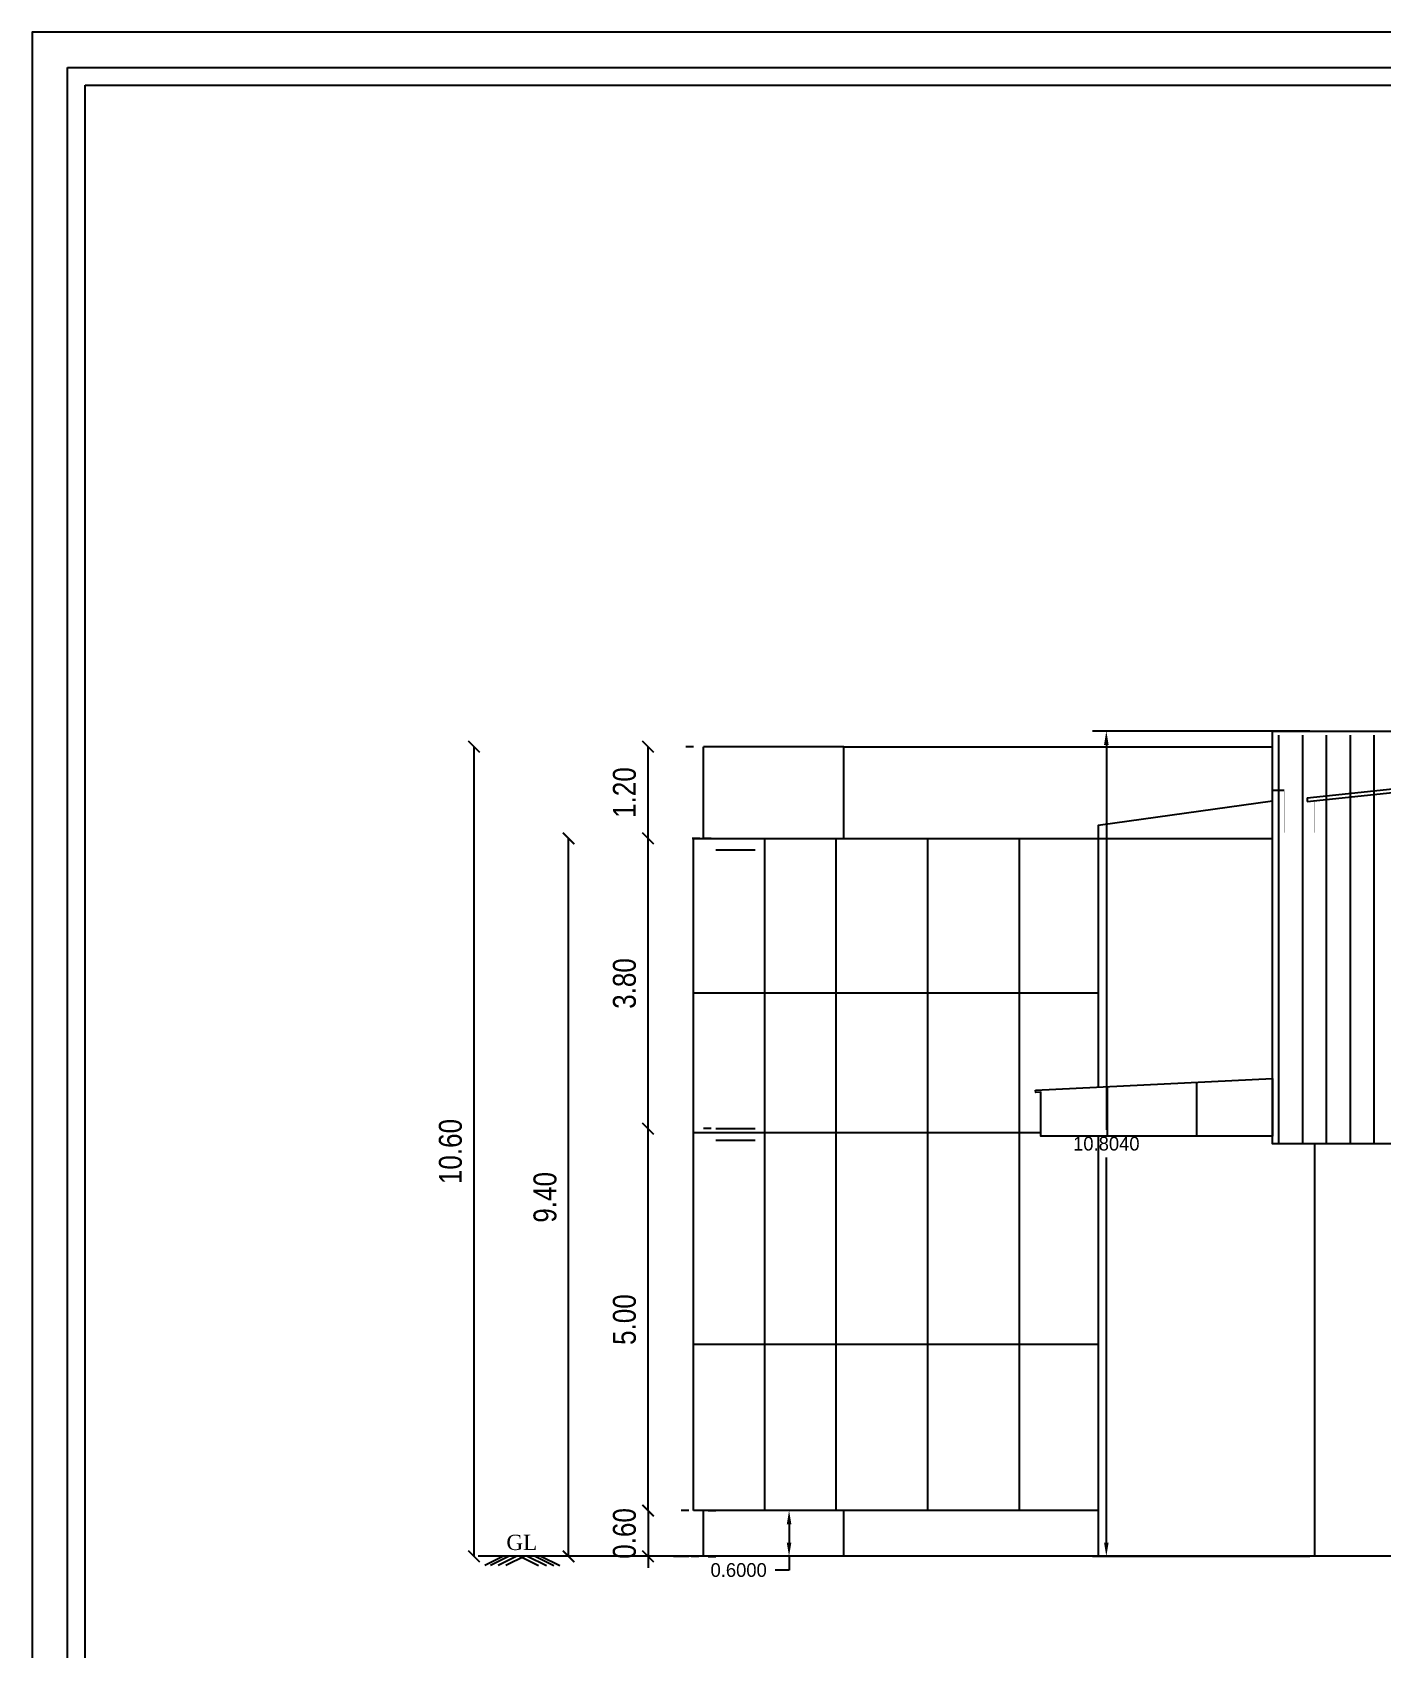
# Model space of a CAD drawing. Header units: metres. Extents: x 1422408 to 2267436, y 3843 to 80428.
# Drawn here: x 2267225.14 to 2267242.81, y 4051.1 to 4072.26 of the extents above; entities that cross this region are included whole.
import ezdxf

# ---------------------------------------------------------------- set-up
doc = ezdxf.new("R2010")
doc.units = ezdxf.units.M
doc.header["$LTSCALE"] = 3.5
doc.header["$MEASUREMENT"] = 0
doc.linetypes.add('DOT2', pattern=[0.125, 0, -0.125])
doc.linetypes.add('HIDDEN', pattern=[0.375, 0.25, -0.125])
doc.layers.get('0').update_dxf_attribs({"linetype": 'CONTINUOUS'})
doc.layers.get('DEFPOINTS').update_dxf_attribs({"linetype": 'CONTINUOUS'})
for name, color, linetype in [('BLK_1_HT_OF_BLDG', 5, 'CONTINUOUS'), ('BLK_1_PLINTH_HEIGHT', 7, 'CONTINUOUS'), ('DOORTEXT', 3, 'CONTINUOUS'), ('HAT', 15, 'CONTINUOUS'), ('HATCH', 15, 'CONTINUOUS'), ('ID', 3, 'CONTINUOUS'), ('TITLE', 7, 'CONTINUOUS'), ('WALL', 125, 'CONTINUOUS'), ('WIN', 8, 'CONTINUOUS')]:
    doc.layers.add(name, color=color, linetype=linetype)
doc.styles.add('GD', font='romantic.ttf')
doc.styles.add('ID', font='GOTHIC.TTF', dxfattribs={"width": 0.85})
doc.dimstyles.new('1-100-ID', dxfattribs={"dimtxt": 0.3, "dimasz": 0.15, "dimexe": 0.1, "dimexo": 0.06, "dimgap": 0.15, "dimtad": 1, "dimzin": 3, "dimdsep": 46, "dimtxsty": 'ID', "dimblk": 'ARCHTICK', "dimcen": 0, "dimclrd": 252, "dimclre": 252, "dimclrt": 3, "dimadec": 0, "dimazin": 0, "dimtfac": 1, "dimtix": 1, "dimtmove": 2, "dimatfit": 3, "dimldrblk": 'OPEN90', "dimfxl": 1, "dimtolj": 1, "dimtzin": 0, "dimarcsym": 0})
doc.dimstyles.get("Standard").update_dxf_attribs({"dimtxt": 0.18, "dimasz": 0.18, "dimexe": 0.18, "dimexo": 0.0625, "dimgap": 0.09, "dimtad": 0, "dimtih": 1, "dimtoh": 1, "dimdec": 4, "dimzin": 0, "dimdsep": 46, "dimtxsty": 'STANDARD', "dimcen": 0.09, "dimadec": 0, "dimazin": 0, "dimtfac": 1, "dimtdec": 4, "dimtofl": 0, "dimtmove": 0, "dimatfit": 3, "dimfxl": 1, "dimtolj": 1, "dimtzin": 0, "dimarcsym": 0})

# ---------------------------------------------------------------- blocks, each defined once
blk = doc.blocks.new('_ArchTick')
at = {"color": 0, "linetype": 'ByBlock', "const_width": 0.15}
blk.add_lwpolyline([(-0.5, -0.5), (0.5, 0.5)], dxfattribs=at)
blk = doc.blocks.new('*D191')
at = {"layer": 'DEFPOINTS', "color": 0, "ltscale": 400}
for p in [(2267233.795, 4052.906), (2267233.202, 4052.306), (2267233.795, 4052.306)]:
    blk.add_point(p, dxfattribs=at)
at = {"layer": 'ID', "color": 252, "lineweight": -2, "ltscale": 400}
for p, q in [((2267233.202, 4052.906), (2267233.202, 4053.056)), ((2267233.202, 4052.906), (2267233.202, 4052.306)), ((2267233.202, 4052.306), (2267233.202, 4052.156))]:
    blk.add_line(p, q, dxfattribs=at)
at = {"layer": 'ID', "color": 252, "linetype": 'DOT2', "lineweight": -2, "ltscale": 400}
for p, q in [((2267233.735, 4052.906), (2267233.102, 4052.906)), ((2267233.735, 4052.306), (2267233.102, 4052.306))]:
    blk.add_line(p, q, dxfattribs=at)
at = {"layer": 'ID', "color": 252, "lineweight": -2, "ltscale": 400, "xscale": 0.15, "yscale": 0.15, "zscale": 0.15}
for p, rotation in [((2267233.202, 4052.906), 270), ((2267233.202, 4052.306), 90)]:
    blk.add_blockref('_ArchTick', p, dxfattribs=dict(at, rotation=rotation))
at = {"layer": 'ID', "color": 3, "ltscale": 400, "insert": (2267232.894, 4052.606), "char_height": 0.3, "attachment_point": 5, "rotation": 90, "style": 'ID'}
blk.add_mtext('\\A1;0.60', dxfattribs=at)
blk = doc.blocks.new('_Open90')
at = {"color": 0, "linetype": 'ByBlock', "lineweight": -2}
for p, q in [((0, 0), (-1, 0)), ((-0.5, 0.5), (0, 0)), ((0, 0), (-0.5, -0.5))]:
    blk.add_line(p, q, dxfattribs=at)
blk = doc.blocks.new('*D192')
at = {"layer": 'DEFPOINTS', "color": 0, "ltscale": 400}
for p in [(2267233.202, 4057.906), (2267234.089, 4057.906), (2267233.795, 4052.906)]:
    blk.add_point(p, dxfattribs=at)
at = {"layer": 'ID', "color": 252, "linetype": 'DOT2', "lineweight": -2, "ltscale": 400}
for p, q in [((2267234.029, 4057.906), (2267233.102, 4057.906)), ((2267233.735, 4052.906), (2267233.102, 4052.906))]:
    blk.add_line(p, q, dxfattribs=at)
at = {"layer": 'ID', "color": 252, "lineweight": -2, "ltscale": 400}
blk.add_line((2267233.202, 4052.906), (2267233.202, 4057.906), dxfattribs=at)
at = {"layer": 'ID', "color": 252, "lineweight": -2, "ltscale": 400, "xscale": 0.15, "yscale": 0.15, "zscale": 0.15}
for p, rotation in [((2267233.202, 4057.906), 90), ((2267233.202, 4052.906), 270)]:
    blk.add_blockref('_ArchTick', p, dxfattribs=dict(at, rotation=rotation))
at = {"layer": 'ID', "color": 3, "ltscale": 400, "insert": (2267232.894, 4055.406), "char_height": 0.3, "attachment_point": 5, "rotation": 90, "style": 'ID'}
blk.add_mtext('\\A1;5.00', dxfattribs=at)
blk = doc.blocks.new('*D193')
at = {"layer": 'DEFPOINTS', "color": 0, "ltscale": 400}
for p in [(2267233.202, 4061.706), (2267234.089, 4061.706), (2267234.089, 4057.906)]:
    blk.add_point(p, dxfattribs=at)
at = {"layer": 'ID', "color": 252, "linetype": 'DOT2', "lineweight": -2, "ltscale": 400}
for p, q in [((2267234.029, 4061.706), (2267233.102, 4061.706)), ((2267234.029, 4057.906), (2267233.102, 4057.906))]:
    blk.add_line(p, q, dxfattribs=at)
at = {"layer": 'ID', "color": 252, "lineweight": -2, "ltscale": 400}
blk.add_line((2267233.202, 4057.906), (2267233.202, 4061.706), dxfattribs=at)
at = {"layer": 'ID', "color": 252, "lineweight": -2, "ltscale": 400, "xscale": 0.15, "yscale": 0.15, "zscale": 0.15}
for p, rotation in [((2267233.202, 4061.706), 90), ((2267233.202, 4057.906), 270)]:
    blk.add_blockref('_ArchTick', p, dxfattribs=dict(at, rotation=rotation))
at = {"layer": 'ID', "color": 3, "ltscale": 400, "insert": (2267232.894, 4059.806), "char_height": 0.3, "attachment_point": 5, "rotation": 90, "style": 'ID'}
blk.add_mtext('\\A1;3.80', dxfattribs=at)
blk = doc.blocks.new('*D194')
at = {"layer": 'DEFPOINTS', "color": 0, "ltscale": 400}
for p in [(2267233.202, 4062.906), (2267234.089, 4062.906), (2267234.089, 4061.706)]:
    blk.add_point(p, dxfattribs=at)
at = {"layer": 'ID', "color": 252, "linetype": 'DOT2', "lineweight": -2, "ltscale": 400}
for p, q in [((2267234.029, 4062.906), (2267233.102, 4062.906)), ((2267234.029, 4061.706), (2267233.102, 4061.706))]:
    blk.add_line(p, q, dxfattribs=at)
at = {"layer": 'ID', "color": 252, "lineweight": -2, "ltscale": 400}
blk.add_line((2267233.202, 4061.706), (2267233.202, 4062.906), dxfattribs=at)
at = {"layer": 'ID', "color": 252, "lineweight": -2, "ltscale": 400, "xscale": 0.15, "yscale": 0.15, "zscale": 0.15}
for p, rotation in [((2267233.202, 4062.906), 90), ((2267233.202, 4061.706), 270)]:
    blk.add_blockref('_ArchTick', p, dxfattribs=dict(at, rotation=rotation))
at = {"layer": 'ID', "color": 3, "ltscale": 400, "insert": (2267232.894, 4062.306), "char_height": 0.3, "attachment_point": 5, "rotation": 90, "style": 'ID'}
blk.add_mtext('\\A1;1.20', dxfattribs=at)
blk = doc.blocks.new('*D195')
at = {"layer": 'DEFPOINTS', "color": 0, "ltscale": 400}
for p in [(2267232.161, 4061.706), (2267233.939, 4061.706), (2267233.926, 4052.306)]:
    blk.add_point(p, dxfattribs=at)
at = {"layer": 'ID', "color": 252, "linetype": 'DOT2', "lineweight": -2, "ltscale": 400}
for p, q in [((2267233.879, 4061.706), (2267232.061, 4061.706)), ((2267233.866, 4052.306), (2267232.061, 4052.306))]:
    blk.add_line(p, q, dxfattribs=at)
at = {"layer": 'ID', "color": 252, "lineweight": -2, "ltscale": 400}
blk.add_line((2267232.161, 4052.306), (2267232.161, 4061.706), dxfattribs=at)
at = {"layer": 'ID', "color": 252, "lineweight": -2, "ltscale": 400, "xscale": 0.15, "yscale": 0.15, "zscale": 0.15}
for p, rotation in [((2267232.161, 4061.706), 90), ((2267232.161, 4052.306), 270)]:
    blk.add_blockref('_ArchTick', p, dxfattribs=dict(at, rotation=rotation))
at = {"layer": 'ID', "color": 3, "ltscale": 400, "insert": (2267231.854, 4057.006), "char_height": 0.3, "attachment_point": 5, "rotation": 90, "style": 'ID'}
blk.add_mtext('\\A1;9.40', dxfattribs=at)
blk = doc.blocks.new('*D169')
at = {"layer": 'DEFPOINTS', "color": 0, "ltscale": 400}
for p in [(2267230.924, 4062.906), (2267233.857, 4062.906), (2267233.695, 4052.306)]:
    blk.add_point(p, dxfattribs=at)
at = {"layer": 'ID', "color": 252, "linetype": 'DOT2', "lineweight": -2, "ltscale": 400}
for p, q in [((2267233.797, 4062.906), (2267230.824, 4062.906)), ((2267233.635, 4052.306), (2267230.824, 4052.306))]:
    blk.add_line(p, q, dxfattribs=at)
at = {"layer": 'ID', "color": 252, "lineweight": -2, "ltscale": 400}
blk.add_line((2267230.924, 4052.306), (2267230.924, 4062.906), dxfattribs=at)
at = {"layer": 'ID', "color": 252, "lineweight": -2, "ltscale": 400, "xscale": 0.15, "yscale": 0.15, "zscale": 0.15}
for p, rotation in [((2267230.924, 4062.906), 90), ((2267230.924, 4052.306), 270)]:
    blk.add_blockref('_ArchTick', p, dxfattribs=dict(at, rotation=rotation))
at = {"layer": 'ID', "color": 3, "ltscale": 400, "insert": (2267230.616, 4057.606), "char_height": 0.3, "attachment_point": 5, "rotation": 90, "style": 'ID'}
blk.add_mtext('\\A1;10.60', dxfattribs=at)
blk = doc.blocks.new('*D324')
at = {"layer": 'BLK_1_HT_OF_BLDG', "color": 0, "lineweight": -2}
for p, q in [((2267241.863, 4063.11), (2267239.021, 4063.11)), ((2267239.201, 4062.93), (2267239.201, 4057.888)), ((2267239.201, 4052.486), (2267239.201, 4057.528)), ((2267241.863, 4052.306), (2267239.021, 4052.306))]:
    blk.add_line(p, q, dxfattribs=at)
at = {"layer": 'BLK_1_HT_OF_BLDG', "color": 0}
for points in [[(2267239.171, 4062.93), (2267239.231, 4062.93), (2267239.201, 4063.11)], [(2267239.171, 4052.486), (2267239.231, 4052.486), (2267239.201, 4052.306)]]:
    blk.add_solid(points, dxfattribs=at)
at = {"layer": 'DEFPOINTS', "color": 0}
for p in [(2267239.201, 4063.11), (2267241.926, 4063.11), (2267241.926, 4052.306)]:
    blk.add_point(p, dxfattribs=at)
at = {"layer": 'BLK_1_HT_OF_BLDG', "color": 0, "insert": (2267239.201, 4057.708), "char_height": 0.18, "attachment_point": 5}
blk.add_mtext('\\A1;10.8040', dxfattribs=at)
blk = doc.blocks.new('*D349')
at = {"layer": 'BLK_1_PLINTH_HEIGHT', "color": 0, "linetype": 'DOT2', "lineweight": -2, "ltscale": 400}
for p, q in [((2267233.988, 4052.906), (2267235.228, 4052.906)), ((2267233.988, 4052.306), (2267235.228, 4052.306))]:
    blk.add_line(p, q, dxfattribs=at)
at = {"layer": 'BLK_1_PLINTH_HEIGHT', "color": 0, "lineweight": -2, "ltscale": 400}
for p, q in [((2267235.048, 4052.726), (2267235.048, 4052.486)), ((2267235.048, 4052.306), (2267235.048, 4052.126)), ((2267235.048, 4052.126), (2267234.868, 4052.126))]:
    blk.add_line(p, q, dxfattribs=at)
at = {"layer": 'BLK_1_PLINTH_HEIGHT', "color": 0, "ltscale": 400}
for points in [[(2267235.018, 4052.726), (2267235.078, 4052.726), (2267235.048, 4052.906)], [(2267235.018, 4052.486), (2267235.078, 4052.486), (2267235.048, 4052.306)]]:
    blk.add_solid(points, dxfattribs=at)
at = {"layer": 'DEFPOINTS', "color": 0, "ltscale": 400}
for p in [(2267233.926, 4052.906), (2267233.926, 4052.306), (2267235.048, 4052.306)]:
    blk.add_point(p, dxfattribs=at)
at = {"layer": 'BLK_1_PLINTH_HEIGHT', "color": 0, "ltscale": 400, "insert": (2267234.388, 4052.126), "char_height": 0.18, "attachment_point": 5}
blk.add_mtext('\\A1;0.6000', dxfattribs=at)

msp = doc.modelspace()

# ---------------------------------------------------------------- hatches: boundary and pattern name
at = {"layer": 'HATCH'}
h = msp.add_hatch(dxfattribs=at)
h.set_pattern_fill('ANSI31', color=256, scale=2.5, angle=45, style=0)
h.set_pattern_definition([(90, (2265721.77104, 3921.26255), (-0.3125, 1e-16), [])])
h.paths.add_polyline_path([(2267256.53882, 4060.33141), (2267257.93882, 4060.33141), (2267257.93882, 4058.83141), (2267256.53882, 4058.83141)], flags=16)
h.paths.add_polyline_path([(2267253.85541, 4060.33141), (2267255.25541, 4060.33141), (2267255.25541, 4058.83141), (2267253.85541, 4058.83141)], flags=16)
h.paths.add_polyline_path([(2267251.23513, 4060.33141), (2267252.63513, 4060.33141), (2267252.63513, 4058.83141), (2267251.23513, 4058.83141)], flags=16)
h.paths.add_polyline_path([(2267248.55171, 4060.33141), (2267249.95171, 4060.33141), (2267249.95171, 4058.83141), (2267248.55171, 4058.83141)], flags=16)
h.paths.add_polyline_path([(2267245.41845, 4060.33141), (2267246.81845, 4060.33141), (2267246.81845, 4058.83141), (2267245.41845, 4058.83141)], flags=16)
h.paths.add_polyline_path([(2267242.95275, 4060.33141), (2267244.35275, 4060.33141), (2267244.35275, 4058.83141), (2267242.95275, 4058.83141)], flags=16)
h.paths.add_polyline_path([(2267258.69573, 4057.70641), (2267258.69573, 4063.05641), (2267241.37573, 4063.05641), (2267241.37573, 4057.70641)])

# ---------------------------------------------------------------- linework, layer by layer
at = {"layer": 'DOORTEXT', "linetype": 'Continuous'}
for p, q in [((2267231.30886, 4052.30641), (2267231.06336, 4052.18745)), ((2267231.38536, 4052.30641), (2267231.13986, 4052.18745)), ((2267231.48336, 4052.30641), (2267231.23786, 4052.18745)), ((2267231.58686, 4052.30641), (2267231.34136, 4052.18745)), ((2267231.52186, 4052.30641), (2267231.76736, 4052.18745)), ((2267231.62536, 4052.30641), (2267231.87086, 4052.18745)), ((2267231.72336, 4052.30641), (2267231.96886, 4052.18745)), ((2267231.79986, 4052.30641), (2267232.04536, 4052.18745))]:
    msp.add_line(p, q, dxfattribs=at)
at = {"layer": 'HAT'}
msp.add_lwpolyline([(2267285.06331, 4072.25869), (2267225.14206, 4072.25869), (2267225.14206, 4029.93619), (2267285.06331, 4029.93619)], close=True, dxfattribs=at)
at = {"layer": 'ID', "color": 205, "ltscale": 400}
msp.add_lwpolyline([(2267241.37573, 4062.1939), (2267239.09573, 4061.87544), (2267239.09573, 4061.70641), (2267239.12573, 4061.70641), (2267241.37573, 4061.70641)], close=True, dxfattribs=at)
at = {"layer": 'TITLE', "color": 0}
for points in [[(2267225.60188, 4071.79887), (2267284.60349, 4071.79887), (2267284.60349, 4030.39602), (2267225.60188, 4030.39602)], [(2267225.83179, 4071.56896), (2267284.37357, 4071.56896), (2267284.37357, 4030.62593), (2267225.83179, 4030.62593)]]:
    msp.add_lwpolyline(points, close=True, dxfattribs=at)
at = {"layer": 'WALL', "color": 250, "linetype": 'HIDDEN', "ltscale": 400}
for p, q in [((2267241.82973, 4062.2372), (2267250.09973, 4063.10641)), ((2267241.82973, 4062.18693), (2267250.10496, 4063.05669)), ((2267241.52973, 4062.33386), (2267241.37573, 4062.33386)), ((2267241.82973, 4062.2372), (2267241.82973, 4062.18693))]:
    msp.add_line(p, q, dxfattribs=at)
at = {"layer": 'WALL', "color": 251, "ltscale": 400}
for p, q in [((2267235.76654, 4062.90641), (2267233.92573, 4062.90641)), ((2267233.92573, 4061.70641), (2267233.92573, 4062.90641)), ((2267235.76654, 4061.70641), (2267235.76654, 4062.90641)), ((2267235.76654, 4062.90641), (2267241.37573, 4062.90641)), ((2267239.09573, 4061.70641), (2267239.09573, 4058.44872)), ((2267239.09573, 4057.80641), (2267239.09573, 4052.30641)), ((2267233.92573, 4052.30641), (2267233.92573, 4052.90641)), ((2267235.76654, 4052.30641), (2267235.76654, 4052.90641))]:
    msp.add_line(p, q, dxfattribs=at)
at = {"layer": 'WALL', "color": 56, "ltscale": 400}
for p, q in [((2267233.79508, 4052.90641), (2267233.79508, 4061.70641)), ((2267233.79508, 4061.70641), (2267241.37573, 4061.70641)), ((2267234.7303, 4052.90641), (2267234.7303, 4061.70641)), ((2267235.66397, 4052.90641), (2267235.66397, 4061.70641)), ((2267236.86397, 4052.90641), (2267236.86397, 4061.70641)), ((2267238.06397, 4052.90641), (2267238.06397, 4061.70641)), ((2267239.09573, 4059.68141), (2267233.79508, 4059.68141)), ((2267233.79508, 4057.85641), (2267238.34573, 4057.85641)), ((2267239.09573, 4055.08141), (2267233.79508, 4055.08141)), ((2267239.09573, 4052.90641), (2267233.79508, 4052.90641))]:
    msp.add_line(p, q, dxfattribs=at)
at = {"layer": 'WALL', "color": 250, "linetype": 'HIDDEN', "ltscale": 80}
for p, q in [((2267234.08913, 4061.70641), (2267234.60555, 4061.70641)), ((2267234.08913, 4061.55641), (2267234.60555, 4061.55641)), ((2267234.08913, 4057.90641), (2267234.60555, 4057.90641)), ((2267234.08913, 4057.75641), (2267234.60555, 4057.75641))]:
    msp.add_line(p, q, dxfattribs=at)
at = {"layer": 'WALL', "color": 252, "ltscale": 400}
for p, q in [((2267239.21257, 4058.45456), (2267239.21257, 4057.80641)), ((2267240.38286, 4058.51308), (2267240.38286, 4057.80641))]:
    msp.add_line(p, q, dxfattribs=at)
at = {"layer": 'WALL', "color": 7, "ltscale": 400}
msp.add_line((2267270.83042, 4052.30641), (2267230.97697, 4052.30641), dxfattribs=at)
at = {"layer": 'WALL', "ltscale": 400}
msp.add_lwpolyline([(2267258.69573, 4061.70641), (2267258.69573, 4057.70641), (2267241.37573, 4057.70641), (2267241.37573, 4063.11041), (2267258.69573, 4063.11041), (2267258.69573, 4062.91041)], dxfattribs=at)
at = {"layer": 'WALL', "color": 250, "linetype": 'HIDDEN', "ltscale": 400, "const_width": 0.002}
msp.add_lwpolyline([(2267242.16285, 4062.22194), (2267241.92973, 4062.19744), (2267241.92973, 4061.78141), (2267241.52973, 4061.78141), (2267241.52973, 4062.33786)], dxfattribs=at)
at = {"layer": 'WALL', "color": 252, "ltscale": 400}
msp.add_lwpolyline([(2267238.27573, 4058.40772), (2267241.37573, 4058.56272), (2267241.37573, 4057.80641), (2267238.34573, 4057.80641), (2267238.34573, 4058.38119), (2267238.27723, 4058.37776), (2267238.27573, 4058.40772)], dxfattribs=at)
at = {"layer": 'WIN'}
msp.add_line((2267241.92573, 4057.70641), (2267241.92573, 4052.30641), dxfattribs=at)

# ---------------------------------------------------------------- texts
at = {"color": 5, "linetype": 'Continuous', "style": 'GD'}
msp.add_text('GL', height=0.2, dxfattribs=at).set_placement((2267231.34787, 4052.38895))

# ---------------------------------------------------------------- dimensions: what is measured, and where the dimension line sits
at = {"layer": 'BLK_1_HT_OF_BLDG'}
dim = msp.add_linear_dim(base=(2267239.20076, 4063.11041), p1=(2267241.92573, 4052.30641), p2=(2267241.92573, 4063.11041), angle=90, dimstyle='STANDARD', override={"dimscale": 1}, dxfattribs=at)
dim.commit()
dim.dimension.update_dxf_attribs({"geometry": '*D324', "text_midpoint": (2267239.20076, 4057.70841)})
at = {"layer": 'BLK_1_PLINTH_HEIGHT', "ltscale": 400}
dim = msp.add_linear_dim(base=(2267235.04826, 4052.30641), p1=(2267233.92573, 4052.90641), p2=(2267233.92573, 4052.30641), angle=90, dimstyle='STANDARD', override={"dimfxl": 0}, dxfattribs=at)
dim.commit()
dim.dimension.update_dxf_attribs({"geometry": '*D349', "text_midpoint": (2267234.38826, 4052.12641)})
at = {"layer": 'ID', "ltscale": 400}
for base, p1, p2, picture, middle in [((2267230.92386, 4062.90641), (2267233.69508, 4052.30641), (2267233.85721, 4062.90641), '*D169', (2267230.61632, 4057.60641)), ((2267233.20199, 4062.90641), (2267234.08913, 4061.70641), (2267234.08913, 4062.90641), '*D194', (2267232.89444, 4062.30641)), ((2267232.16119, 4061.70641), (2267233.92573, 4052.30641), (2267233.93913, 4061.70641), '*D195', (2267231.85364, 4057.00641)), ((2267233.20199, 4061.70641), (2267234.08913, 4057.90641), (2267234.08913, 4061.70641), '*D193', (2267232.89444, 4059.80641)), ((2267233.20199, 4057.90641), (2267233.79508, 4052.90641), (2267234.08913, 4057.90641), '*D192', (2267232.89444, 4055.40641)), ((2267233.20199, 4052.30641), (2267233.79508, 4052.90641), (2267233.79508, 4052.30641), '*D191', (2267232.89444, 4052.60641))]:
    dim = msp.add_linear_dim(base=base, p1=p1, p2=p2, angle=90, dimstyle='1-100-ID', dxfattribs=at)
    dim.commit()
    dim.dimension.update_dxf_attribs({"geometry": picture, "text_midpoint": middle})

doc.saveas('drawing.dxf')
